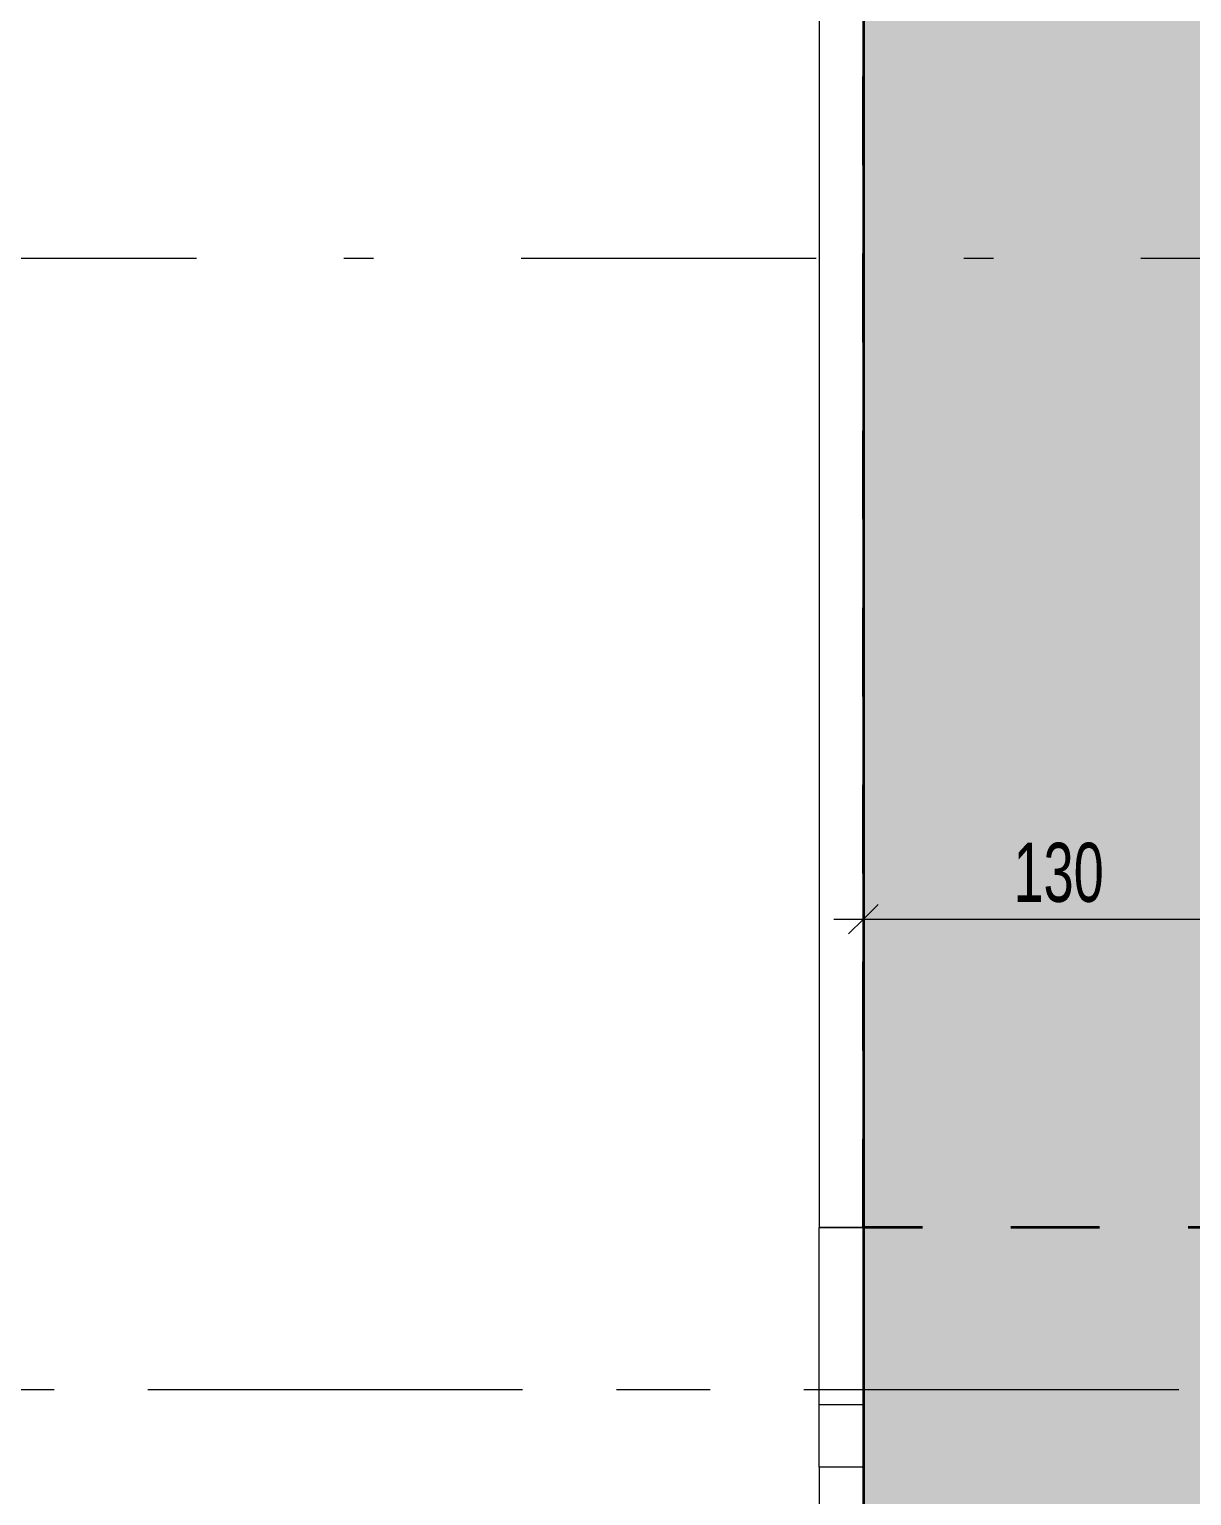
# Model space of a CAD drawing. Header units: metres. Extents: x 8 to 325, y -31 to 15.
# Drawn here: x 115.469 to 119.407, y -12.158 to -7.19 of the extents above; entities that cross this region are included whole.
import ezdxf

# ---------------------------------------------------------------- set-up
doc = ezdxf.new("R2010")
doc.units = ezdxf.units.M
for name, pattern in [('Dash', [0.6, 0.3, -0.3]), ('Dash dot', [2.1, 1, -0.5, 0.1, -0.5]), ('Grid Line', [2.2225, 1.27, -0.3175, 0.3175, -0.3175])]:
    doc.linetypes.add(name, pattern=pattern)
for name, color, linetype, lineweight in [('A-DETY-AKS', 7, 'Continuous', 9), ('A-DETY-KESK', 7, 'Dash', 9), ('A-DETY-OLCU', 7, 'Continuous', 9), ('A-DETY-OLCU-100', 7, 'Continuous', 9), ('A-DUVR', 7, 'Continuous', 9), ('A-DUVR-TARM', 7, 'Continuous', 35)]:
    doc.layers.add(name, color=color, linetype=linetype, lineweight=lineweight)
doc.layers.add('A-ÇZGI', color=7, linetype='Continuous', lineweight=9, true_color=0x00a600)
doc.styles.add('Arial Narrow_5', font='ARIALN.TTF', dxfattribs={"width": 0.8, "height": 0.2})
doc.dimstyles.new('TKFN_ARDI_Ölçü_1_100__İç__3', dxfattribs={"dimscale": 0.3048, "dimtxt": 0.204686, "dimasz": 0.328084, "dimexe": 0.328084, "dimexo": 0.0625, "dimgap": 0, "dimtad": 1, "dimdec": 0, "dimlfac": 100, "dimdsep": 46, "dimtxsty": 'Arial Narrow_5', "dimblk1": 'OBLIQUE', "dimblk2": 'OBLIQUE', "dimsah": 1, "dimcen": 0.09, "dimdle": 0.328084, "dimadec": 8, "dimazin": 0, "dimtfac": 1, "dimtdec": 4, "dimtix": 1, "dimtmove": 0, "dimatfit": 3, "dimfxl": 0.656168, "dimfxlon": 1, "dimtvp": 1, "dimtolj": 1, "dimtzin": 0, "dimarcsym": 2})

# ---------------------------------------------------------------- blocks, each defined once
blk = doc.blocks.new('IC-TKN-M7-S23-000-10-A1-32-K-T-6C-200_rvt-1-_1_13_4_13_ PERON KATI _FFL_')
at = {"layer": 'A-DUVR-TARM', "lineweight": 9, "true_color": 0x787878}
h = blk.add_hatch(dxfattribs=at)
h.set_pattern_fill('FP_112', color=8, style=0, pattern_type=2)
h.set_pattern_definition([(45, (0, 0), (-0.08845199, 0.08845199), []), (45, (0.08846, 0), (-0.08845199, 0.08845199), [0.06255, -0.03127])])
h.paths.add_polyline_path([(-185.2, -22), (-185.2, -19.5302), (-186.5, -19.5302), (-186.5, -22), (-186.3437, -22)])
h.paths.add_polyline_path([(-186.5, -14.2698), (-185.2, -14.2698), (-185.2, -2.7302), (-186.5, -2.7302), (-186.5, -14.1083)])
h.paths.add_polyline_path([(-185.6726, 2.5302), (-185.2, 2.5302), (-185.2, 5), (-186.5, 5), (-186.5, 2.5302), (-186.2267, 2.5302)])
at = {"layer": 'A-DUVR', "lineweight": 35}
blk.add_line((-186.5, -2.7302), (-186.5, -14.2698), dxfattribs=at)
at = {"layer": 'A-ÇZGI', "color": 7}
for p, q in [((-186.65, -5.75), (-186.65, -11.25)), ((-186.65, -11.25), (-186.5, -11.25)), ((-186.65, -11.85), (-186.65, -11.25)), ((-186.5, -11.25), (-186.65, -11.25)), ((-186.65, -12.0618), (-186.65, -11.85)), ((-186.5, -11.85), (-186.65, -11.85)), ((-186.5, -12.0618), (-186.65, -12.0618)), ((-186.65, -12.0618), (-186.65, -13.8192)), ((-186.5, -12.0618), (-186.65, -12.0618))]:
    blk.add_line(p, q, dxfattribs=at)
blk = doc.blocks.new('DIMBLOCK420-_1_13_4_13_ PERON KATI _FFL_')
at = {"layer": 'A-DETY-OLCU-100', "transparency": 16777216}
for p, q in [((118.2947, -10.2047), (118.2947, -10.0047)), ((119.5947, -10.2047), (119.5947, -10.0047)), ((118.2947, -10.2047), (118.3447, -10.1547)), ((119.5947, -10.2047), (119.6447, -10.1547)), ((118.1947, -10.2047), (119.5947, -10.2047)), ((118.2947, -10.2047), (118.2447, -10.2547)), ((118.2947, -10.2047), (118.2947, -10.3047)), ((119.5947, -10.2047), (119.5447, -10.2547)), ((119.5947, -10.2047), (119.5947, -10.3047))]:
    blk.add_line(p, q, dxfattribs=at)
at = {"layer": 'A-DETY-OLCU-100', "color": 0, "transparency": 16777216, "insert": (118.8033, -9.9462), "char_height": 0.2, "width": 0.339194, "attachment_point": 1, "line_spacing_factor": 0.974696, "style": 'Arial Narrow_5'}
blk.add_mtext('130', dxfattribs=at)
blk = doc.blocks.new('_Oblique')
at = {"color": 0, "linetype": 'ByBlock', "lineweight": -2}
blk.add_line((-0.5, -0.5), (0.5, 0.5), dxfattribs=at)

msp = doc.modelspace()

# ---------------------------------------------------------------- linework, layer by layer
at = {"layer": 'A-DETY-AKS', "linetype": 'Grid Line'}
msp.add_line((323.8329, -11.8), (109.008, -11.8), dxfattribs=at)
at = {"layer": 'A-DETY-KESK', "linetype": 'Dash dot'}
msp.add_line((124.4352, -7.9668), (109.0299, -7.9668), dxfattribs=at)
at = {"layer": 'A-ÇZGI', "color": 1, "linetype": 'Dash', "lineweight": 35, "true_color": 0xff0000}
for p, q in [((118.2947, -11.25), (118.2947, -5.86)), ((125.0947, -11.25), (118.2947, -11.25))]:
    msp.add_line(p, q, dxfattribs=at)

# ---------------------------------------------------------------- block references
at = {"lineweight": 5}
msp.add_blockref('IC-TKN-M7-S23-000-10-A1-32-K-T-6C-200_rvt-1-_1_13_4_13_ PERON KATI _FFL_', (304.7947, 0), dxfattribs=at)

# ---------------------------------------------------------------- dimensions: what is measured, and where the dimension line sits
at = {"layer": 'A-DETY-OLCU'}
dim = msp.add_linear_dim(base=(119.5947, -10.2047), p1=(118.2947, -10.0047), p2=(119.5947, -10.0047), dimstyle='TKFN_ARDI_Ölçü_1_100__İç__3', override={"dimpost": '<>', "dimfxl": 1.3}, dxfattribs=at)
dim.commit()
dim.dimension.update_dxf_attribs({"geometry": 'DIMBLOCK420-_1_13_4_13_ PERON KATI _FFL_', "text_midpoint": (118.9447, -10.1026)})

doc.saveas('drawing.dxf')
